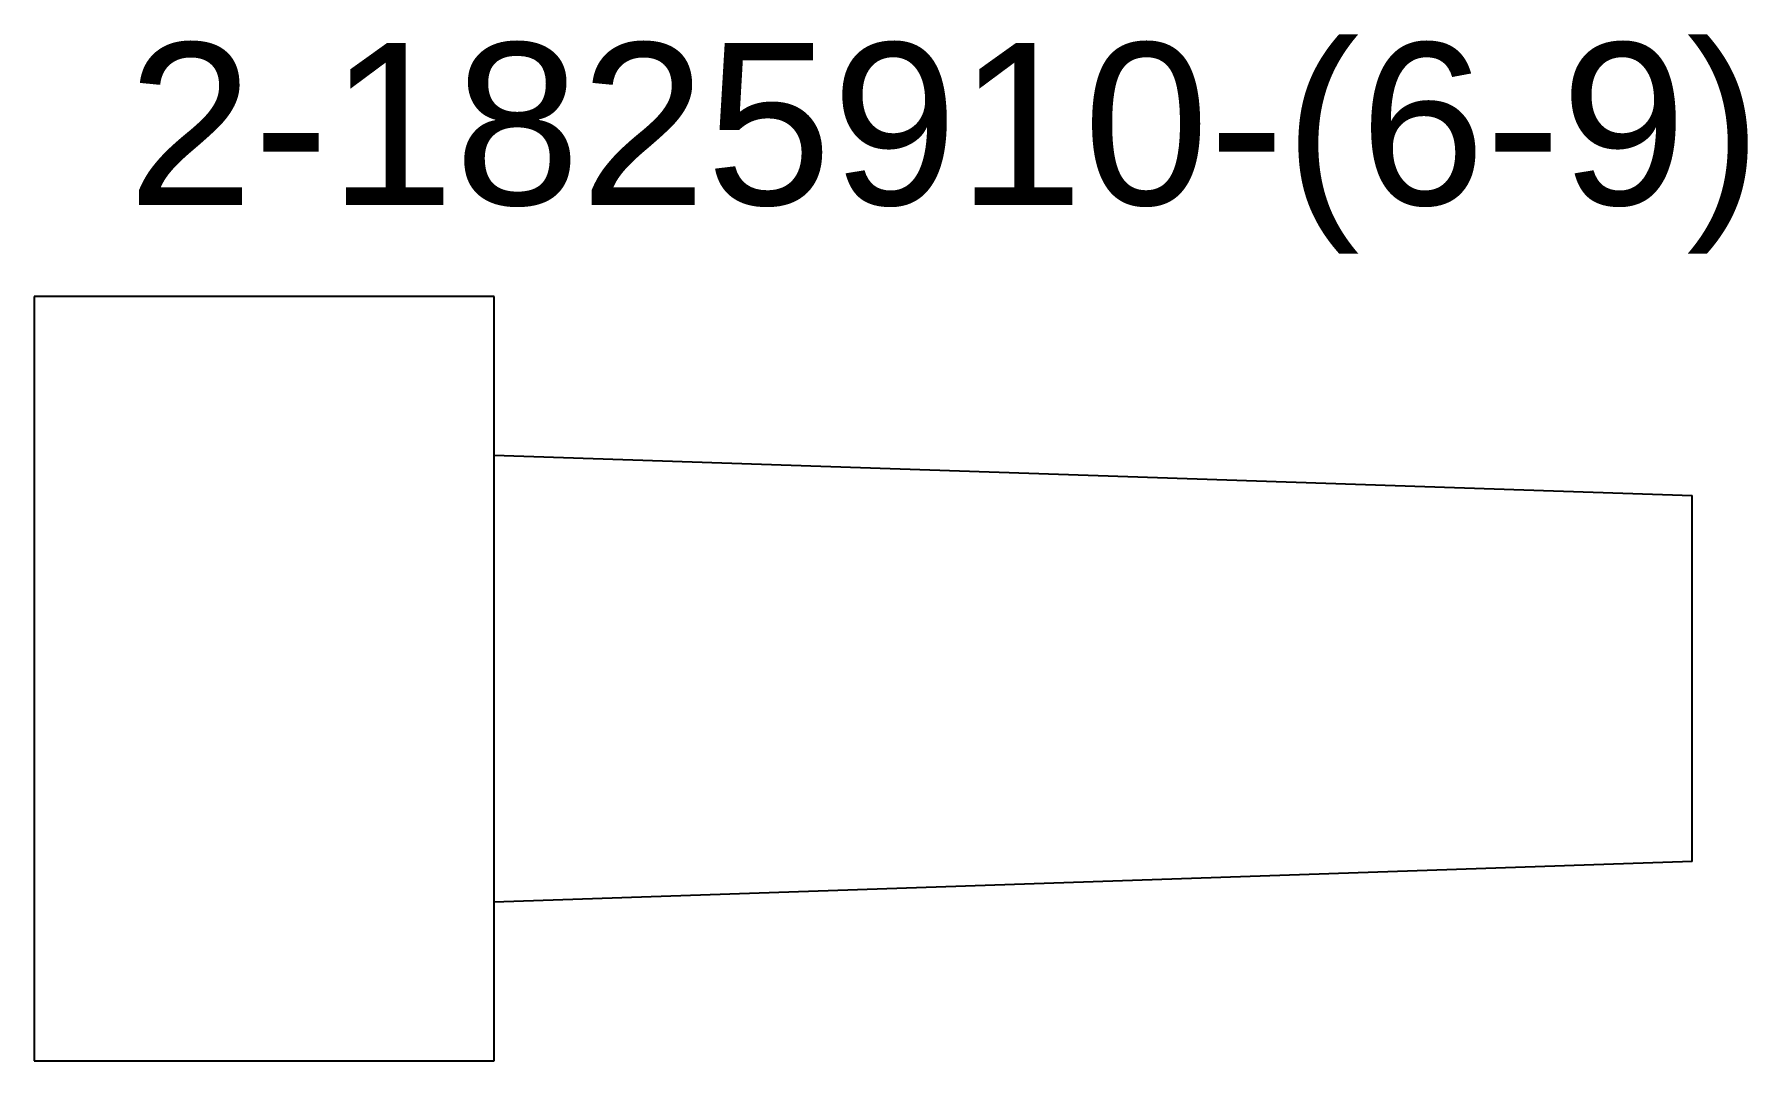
# Model space of a CAD drawing. Header units: inches. Extents: x 0 to 0.529, y 0 to 0.317.
import ezdxf
from ezdxf.enums import TextEntityAlignment as Align

# ---------------------------------------------------------------- set-up
doc = ezdxf.new("R2010")
doc.units = ezdxf.units.IN
doc.header["$MEASUREMENT"] = 0
doc.layers.get('0').update_dxf_attribs({"color": 5})
doc.styles.get("Standard").update_dxf_attribs({"font": 'arial.ttf'})

msp = doc.modelspace()

# ---------------------------------------------------------------- linework, layer by layer
for p, q in [((0.142, 0.236), (0, 0.236)), ((0, 0.236), (0, 0)), ((0.142, 0), (0.142, 0.236)), ((0.142, 0.187), (0.512, 0.1745)), ((0.512, 0.0615), (0.512, 0.1745)), ((0.512, 0.0615), (0.142, 0.049)), ((0, 0), (0.142, 0))]:
    msp.add_line(p, q)

# ---------------------------------------------------------------- texts
msp.add_text('2-1825910-(6-9)', height=0.05).set_placement((0.02882, 0.28925), align=Align.MIDDLE_LEFT)

doc.saveas('drawing.dxf')
